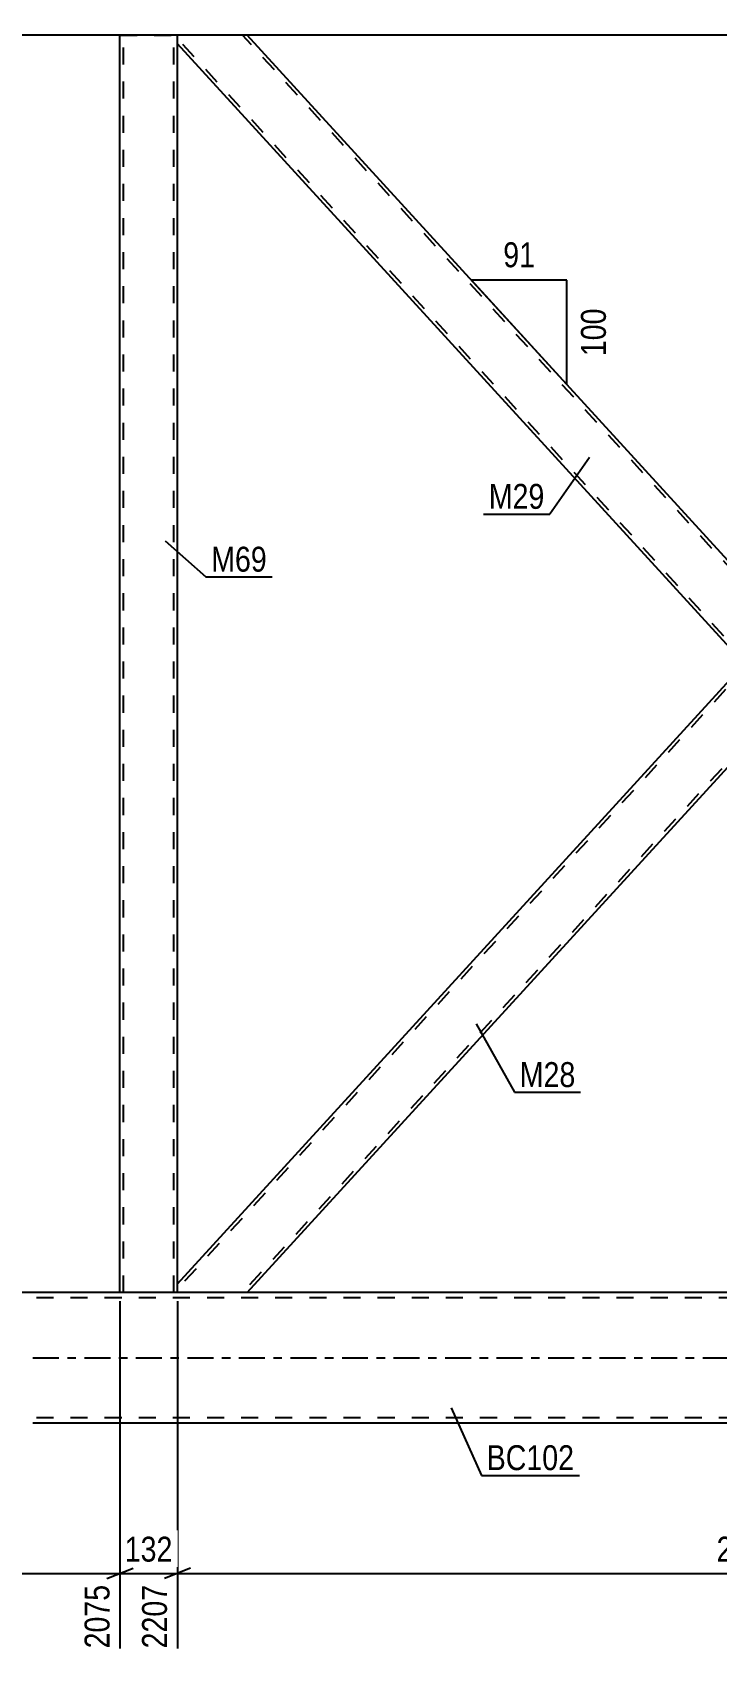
# Model space of a CAD drawing. Header units: millimetres. Extents: x -109 to 1080, y -501 to 340.
# Drawn here: x 15.6 to 94.2, y -193.5 to -7.2 of the extents above; entities that cross this region are included whole.
import ezdxf

# ---------------------------------------------------------------- set-up
doc = ezdxf.new("R2010")
doc.units = ezdxf.units.MM
doc.linetypes.add('DXK_LINE_DOT2', pattern=[3.9198, 1.9599, -1.9599])
doc.linetypes.add('DXK_LINE_DOT3', pattern=[5.9187, 2.979, -0.9799, 0.9799, -0.9799])
doc.styles.add('Arial Narrow', font='ARIALN.TTF', dxfattribs={"height": 0.2})

# ---------------------------------------------------------------- blocks, each defined once
blk = doc.blocks.new('Part-389666448-1448 - 1389')
at = {"color": 2, "linetype": 'Continuous'}
blk.add_line((625.55, -7.5), (15.62, -7.5), dxfattribs=at)
blk = doc.blocks.new('Part-389666448-1433 - 1389')
at = {"color": 2, "linetype": 'Continuous'}
for p, q in [((166.62, -152), (15.62, -152)), ((625.55, -167), (15.62, -167))]:
    blk.add_line(p, q, dxfattribs=at)
at = {"color": 7, "linetype": 'DXK_LINE_DOT2'}
for p, q in [((625.55, -152.6), (15.62, -152.6)), ((625.55, -166.4), (15.62, -166.4))]:
    blk.add_line(p, q, dxfattribs=at)
at = {"color": 7, "linetype": 'DXK_LINE_DOT3'}
blk.add_line((15.62, -159.5), (625.55, -159.5), dxfattribs=at)
blk = doc.blocks.new('Part-389666448-1614 - 1389')
at = {"color": 2, "linetype": 'Continuous'}
for p, q in [((32.22, -8.5), (32.22, -7.5)), ((97.36, -79.75), (32.22, -8.5)), ((101.83, -74.86), (40.25, -7.5)), ((101.5, -75.23), (97.36, -79.75)), ((101.83, -74.86), (101.5, -75.23))]:
    blk.add_line(p, q, dxfattribs=at)
at = {"color": 7, "linetype": 'DXK_LINE_DOT2'}
for p, q in [((40.25, -7.5), (32.22, -7.5)), ((97.63, -79.45), (32.22, -7.91)), ((101.56, -75.16), (39.7, -7.5)), ((101.79, -74.9), (101.5, -75.23))]:
    blk.add_line(p, q, dxfattribs=at)
blk = doc.blocks.new('Part-389666448-1569 - 1389')
at = {"color": 2, "linetype": 'Continuous'}
for p, q in [((25.62, -152), (25.62, -7.5)), ((32.22, -151), (32.22, -8.5))]:
    blk.add_line(p, q, dxfattribs=at)
at = {"color": 7, "linetype": 'DXK_LINE_DOT2'}
for p, q in [((25.62, -7.5), (32.22, -7.5)), ((26.02, -152), (26.02, -7.5)), ((31.82, -152), (31.82, -7.5)), ((32.22, -8.5), (32.22, -7.5)), ((32.22, -152), (25.62, -152)), ((32.22, -152), (32.22, -151))]:
    blk.add_line(p, q, dxfattribs=at)
blk = doc.blocks.new('Part-389666448-1619 - 1389')
at = {"color": 7, "linetype": 'DXK_LINE_DOT2'}
for p, q in [((163.96, -7.5), (32.22, -151.59)), ((171.45, -7.91), (39.7, -152)), ((171.45, -7.5), (163.42, -7.5)), ((97.36, -79.75), (101.83, -74.86)), ((106.3, -79.75), (101.83, -84.64)), ((40.25, -152), (32.22, -152))]:
    blk.add_line(p, q, dxfattribs=at)
at = {"color": 2, "linetype": 'Continuous'}
for p, q in [((163.42, -7.5), (101.83, -74.86)), ((171.45, -8.5), (106.3, -79.75)), ((171.45, -8.5), (171.45, -7.5)), ((32.22, -151), (97.36, -79.75)), ((40.25, -152), (101.83, -84.64)), ((32.22, -152), (32.22, -151))]:
    blk.add_line(p, q, dxfattribs=at)
blk = doc.blocks.new('StraightDimension-389666448-1840 - 1389')
at = {"color": 7, "linetype": 'Continuous'}
for p, q in [((13.93, -9), (12.73, -6)), ((24.62, -7.5), (10.48, -7.5)), ((13.33, -152), (13.33, -7.5)), ((12.73, -150.5), (13.93, -153.5)), ((24.62, -152), (10.48, -152))]:
    blk.add_line(p, q, dxfattribs=at)
at = {"color": 0}
blk.add_wipeout([(12.58, -75.49), (8.38, -75.49), (8.38, -84.01), (12.58, -84.01)], dxfattribs=at)
at = {"color": 3, "style": 'Arial Narrow'}
blk.add_text('2890', height=2.863, rotation=90.0002, dxfattribs=at).set_placement((11.98, -83.41))
blk = doc.blocks.new('AngleDimension-389666448-13144 - 1389')
at = {"color": 7, "linetype": 'Continuous'}
for p, q in [((66.01, -35.68), (66.01, -35.68)), ((76.94, -35.68), (66.01, -35.68)), ((76.94, -47.64), (66.01, -35.68)), ((76.94, -47.64), (76.94, -35.68))]:
    blk.add_line(p, q, dxfattribs=at)
at = {"color": 0}
for points in [[(73.91, -34.78), (73.91, -30.58), (69.05, -30.58), (69.05, -34.78)], [(82.04, -38.32), (77.84, -38.32), (77.84, -45), (82.04, -45)]]:
    blk.add_wipeout(points, dxfattribs=at)
at = {"color": 3, "style": 'Arial Narrow'}
blk.add_text('91', height=2.863, dxfattribs=at).set_placement((69.65, -34.18))
blk.add_text('100', height=2.863, rotation=90.0002, dxfattribs=at).set_placement((81.44, -44.4))
blk = doc.blocks.new('StraightDimension-389666448-21961 - 1389')
at = {"color": 7, "linetype": 'Continuous'}
for p, q in [((32.22, -153), (32.22, -192.88)), ((163.42, -153), (163.42, -192.88)), ((33.72, -183.66), (30.72, -184.86)), ((32.22, -184.26), (163.42, -184.26)), ((161.92, -184.86), (164.92, -183.66))]:
    blk.add_line(p, q, dxfattribs=at)
at = {"color": 0}
blk.add_wipeout([(102.08, -183.51), (102.08, -179.31), (93.56, -179.31), (93.56, -183.51)], dxfattribs=at)
at = {"color": 0, "linetype": 'Continuous'}
blk.add_wipeout([(162.82, -184.96), (158.62, -184.96), (158.62, -193.48), (162.82, -193.48)], dxfattribs=at)
at = {"color": 3, "style": 'Arial Narrow'}
blk.add_text('2624', height=2.863, dxfattribs=at).set_placement((94.16, -182.91))
at = {"color": 3, "linetype": 'Continuous', "style": 'Arial Narrow'}
blk.add_text('4831', height=2.863, rotation=90.0002, dxfattribs=at).set_placement((162.22, -192.88))
blk = doc.blocks.new('StraightDimension-389666448-21962 - 1389')
at = {"color": 7, "linetype": 'Continuous'}
for p, q in [((25.62, -153), (25.62, -192.88)), ((32.22, -153), (32.22, -192.88)), ((24.12, -184.86), (27.12, -183.66)), ((25.62, -184.26), (32.22, -184.26)), ((33.72, -183.66), (30.72, -184.86))]:
    blk.add_line(p, q, dxfattribs=at)
at = {"color": 0}
blk.add_wipeout([(32.26, -183.51), (32.26, -179.31), (25.57, -179.31), (25.57, -183.51)], dxfattribs=at)
at = {"color": 0, "linetype": 'Continuous'}
blk.add_wipeout([(31.62, -184.96), (27.42, -184.96), (27.42, -193.48), (31.62, -193.48)], dxfattribs=at)
at = {"color": 3, "style": 'Arial Narrow'}
blk.add_text('132', height=2.863, dxfattribs=at).set_placement((26.17, -182.91))
at = {"color": 3, "linetype": 'Continuous', "style": 'Arial Narrow'}
blk.add_text('2207', height=2.863, rotation=90.0002, dxfattribs=at).set_placement((31.02, -192.88))
blk = doc.blocks.new('StraightDimension-389666448-21963 - 1389')
at = {"color": 7, "linetype": 'Continuous'}
for p, q in [((25.62, -153), (25.62, -192.88)), ((-30.03, -168), (-30.03, -187.39)), ((-28.53, -183.66), (-31.53, -184.86)), ((-30.03, -184.26), (25.62, -184.26)), ((24.12, -184.86), (27.12, -183.66))]:
    blk.add_line(p, q, dxfattribs=at)
at = {"color": 0}
blk.add_wipeout([(2.05, -183.51), (2.05, -179.31), (-6.46, -179.31), (-6.46, -183.51)], dxfattribs=at)
at = {"color": 0, "linetype": 'Continuous'}
for points in [[(-30.63, -184.96), (-34.83, -184.96), (-34.83, -187.99), (-30.63, -187.99)], [(25.02, -184.96), (20.82, -184.96), (20.82, -193.48), (25.02, -193.48)]]:
    blk.add_wipeout(points, dxfattribs=at)
at = {"color": 3, "style": 'Arial Narrow'}
blk.add_text('2075', height=2.863, dxfattribs=at).set_placement((-5.86, -182.91))
at = {"color": 3, "linetype": 'Continuous', "style": 'Arial Narrow'}
for s, height, p in [('0', 2.86, (-31.23, -187.39)), ('2075', 2.863, (24.42, -192.88))]:
    blk.add_text(s, height=height, rotation=90.0002, dxfattribs=at).set_placement(p)
blk = doc.blocks.new('Mark-389666448-1428 - 1389')
at = {"color": 0}
blk.add_wipeout([(77.8, -172.4), (77.8, -169.4), (67.75, -169.4), (67.75, -172.4)], dxfattribs=at)
blk.add_wipeout([(77.8, -172.4), (77.8, -169.4), (67.75, -169.4), (67.75, -172.4)], dxfattribs=at)
at = {"color": 30, "linetype": 'Continuous'}
for p, q in [((63.68, -165.25), (67.15, -173)), ((67.15, -173), (78.4, -173))]:
    blk.add_line(p, q, dxfattribs=at)
at = {"color": 3, "style": 'Arial Narrow'}
blk.add_text('BC102', height=2.863, dxfattribs=at).set_placement((67.75, -172.4))
blk = doc.blocks.new('Mark-389666448-1565 - 1389')
at = {"color": 0}
blk.add_wipeout([(42.5, -69.16), (42.5, -66.16), (36.1, -66.16), (36.1, -69.16)], dxfattribs=at)
blk.add_wipeout([(42.5, -69.16), (42.5, -66.16), (36.1, -66.16), (36.1, -69.16)], dxfattribs=at)
at = {"color": 30, "linetype": 'Continuous'}
for p, q in [((30.83, -65.6), (35.5, -69.76)), ((35.5, -69.76), (43.1, -69.76))]:
    blk.add_line(p, q, dxfattribs=at)
at = {"color": 3, "style": 'Arial Narrow'}
blk.add_text('M69', height=2.863, dxfattribs=at).set_placement((36.1, -69.16))
blk = doc.blocks.new('Mark-389666448-1610 - 1389')
at = {"color": 0}
blk.add_wipeout([(74.39, -61.94), (74.39, -58.94), (67.99, -58.94), (67.99, -61.94)], dxfattribs=at)
blk.add_wipeout([(74.39, -61.94), (74.39, -58.94), (67.99, -58.94), (67.99, -61.94)], dxfattribs=at)
at = {"color": 30, "linetype": 'Continuous'}
for p in [(79.55, -56.05), (67.39, -62.54)]:
    blk.add_line(p, (74.99, -62.54), dxfattribs=at)
at = {"color": 3, "style": 'Arial Narrow'}
blk.add_text('M29', height=2.863, dxfattribs=at).set_placement((67.99, -61.94))
blk = doc.blocks.new('Mark-389666448-1615 - 1389')
at = {"color": 0}
blk.add_wipeout([(77.94, -128.38), (77.94, -125.38), (71.55, -125.38), (71.55, -128.38)], dxfattribs=at)
blk.add_wipeout([(77.94, -128.38), (77.94, -125.38), (71.55, -125.38), (71.55, -128.38)], dxfattribs=at)
at = {"color": 30, "linetype": 'Continuous'}
for p, q in [((66.54, -121.1), (70.95, -128.98)), ((70.95, -128.98), (78.54, -128.98))]:
    blk.add_line(p, q, dxfattribs=at)
at = {"color": 3, "style": 'Arial Narrow'}
blk.add_text('M28', height=2.863, dxfattribs=at).set_placement((71.55, -128.38))

msp = doc.modelspace()

# ---------------------------------------------------------------- block references
for name in ['Part-389666448-1448 - 1389', 'Part-389666448-1569 - 1389', 'Part-389666448-1614 - 1389', 'Part-389666448-1619 - 1389', 'Part-389666448-1433 - 1389']:
    msp.add_blockref(name, (0, 0))

# ---------------------------------------------------------------- next in the draw order: block references
for name in ['StraightDimension-389666448-1840 - 1389', 'AngleDimension-389666448-13144 - 1389', 'Mark-389666448-1610 - 1389', 'Mark-389666448-1565 - 1389', 'Mark-389666448-1615 - 1389', 'StraightDimension-389666448-21961 - 1389']:
    msp.add_blockref(name, (0, 0))

# ---------------------------------------------------------------- next in the draw order: block references
for name in ['StraightDimension-389666448-21962 - 1389', 'Mark-389666448-1428 - 1389']:
    msp.add_blockref(name, (0, 0))

# ---------------------------------------------------------------- next in the draw order: block references
msp.add_blockref('StraightDimension-389666448-21963 - 1389', (0, 0))

doc.saveas('drawing.dxf')
